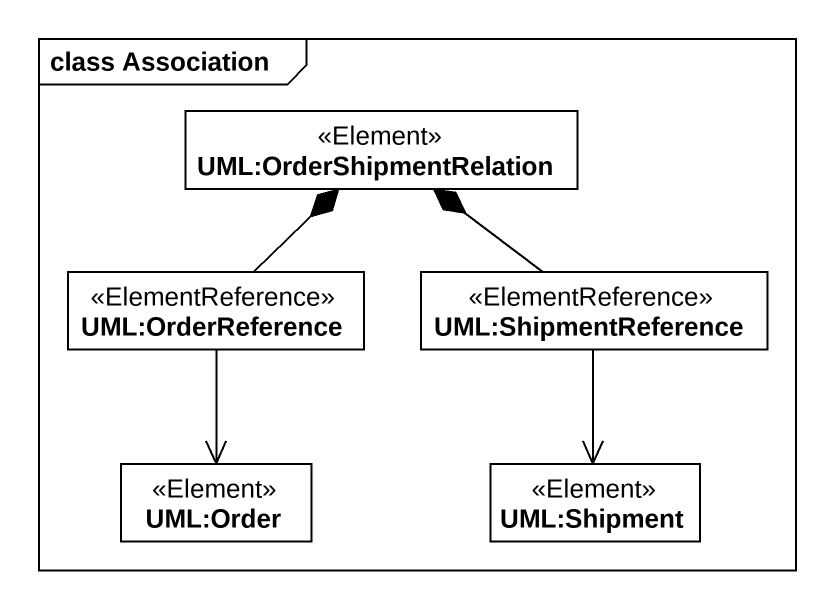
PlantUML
@startuml
mainframe class Association
hide circle
hide empty members
class "UML:OrderShipmentRelation" as UML_OrderShipmentRelation <<Element>>
class "UML:OrderReference" as UML_OrderReference <<ElementReference>>
class "UML:ShipmentReference" as UML_ShipmentReference <<ElementReference>>
class "UML:Order" as UML_Order <<Element>>
class "UML:Shipment" as UML_Shipment <<Element>>
UML_OrderShipmentRelation *-- UML_OrderReference
UML_OrderShipmentRelation *-- UML_ShipmentReference
UML_OrderReference --> UML_Order
UML_ShipmentReference --> UML_Shipment
@enduml
